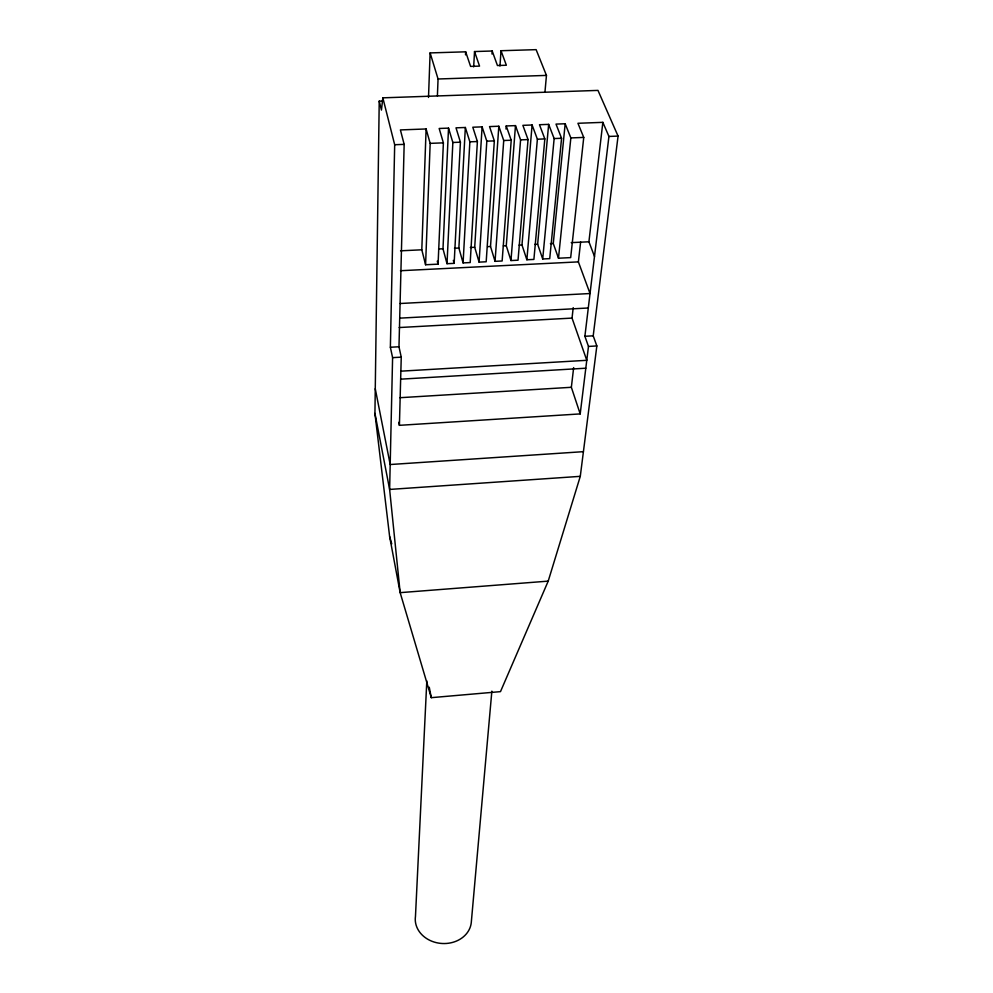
<?xml version="1.0" encoding="UTF-8"?>
<svg xmlns="http://www.w3.org/2000/svg" width="993" height="993" viewBox="0 0 993 993"><rect width="100%" height="100%" fill="white"/><g stroke="black" fill="none" stroke-linecap="round" stroke-linejoin="round"><path stroke-width="1.49" d="M379.227 101.137L381.449 110.074L382.839 97.835L597.972 90.4L618.068 136.091L593.206 335.82L596.843 345.949L580.284 476.342L548.21 581.128L500.484 691.637L431.297 697.669L400.154 592.647L389.628 536.53L374.932 413.411L379.227 101.137L382.293 101.038M548.21 581.128L400.154 592.647L389.628 489.437L392.595 357.641L390.373 347.252L394.68 144.73L382.839 97.835M399.409 425.327L401.246 357.145L398.975 346.768L404.163 144.37L400.402 129.922L426.109 128.966L430.168 143.364L425.587 264.759L438.074 264.15L443.387 142.855L439.167 128.469L448.526 128.122L452.858 142.483L447.011 263.704L454.149 263.356L460.417 142.185L456.01 127.836L465.345 127.489L469.863 141.825L463.073 262.909L470.198 262.562L477.397 141.527L472.805 127.216L482.101 126.868L486.818 141.167L479.085 262.127L486.185 261.78L494.34 140.882L489.537 126.583L498.821 126.235L503.724 140.51L495.048 261.333L502.135 260.985L511.221 140.224L506.231 125.962L515.479 125.615L520.58 139.864L510.973 260.551L518.036 260.203L528.053 139.579L522.877 125.341L532.099 124.994L537.387 139.206L526.861 259.769L533.899 259.421L544.834 138.921L539.472 124.721L548.657 124.373L554.144 138.561L542.699 258.987L549.725 258.639L561.566 138.275L556.006 124.1L565.178 123.753L570.851 137.915L558.488 258.217L570.677 257.609L583.747 137.419L577.938 123.281L602.85 122.35L608.932 136.438L584.889 336.292L588.477 346.433L580.197 413.907L399.409 425.327L398.789 422.323M425.587 264.759L421.802 249.802L426.109 128.966M428.504 97.451L430.118 52.914L465.667 51.822L470.583 66.394L479.545 66.109L474.53 51.549L492.193 51.003L497.443 65.526L506.356 65.24L501.006 50.73L536.121 49.65L546.448 75.406L544.946 92.237M437.392 95.949L438.062 78.993L430.118 52.914M447.011 263.704L442.99 248.784L448.526 128.122M426.816 680.925L415.471 916.39A28.089 23.633 4.1 0 0 440.184 943.325A28.089 23.633 4.1 0 0 471.253 922.82L491.858 691.153M465.518 54.876L465.667 51.822M463.073 262.909L458.878 248.027L465.345 127.489M473.673 66.854L474.53 51.549M479.085 262.127L474.716 247.269L482.101 126.868M492.007 54.056L492.193 51.003M499.976 66.01L501.006 50.73M495.048 261.333L490.517 246.5L498.821 126.235M506.008 129.04L506.231 125.962M510.973 260.551L506.269 245.755L515.479 125.615M526.861 259.769L521.983 244.998L532.099 124.994M542.699 258.987L537.647 244.241L548.657 124.373M558.488 258.217L553.275 243.496L565.178 123.753M400.874 371.171L586.776 360.31L572.042 318.095L573.222 307.631M400.08 303.51L590.041 293.531L578.385 261.879L580.632 241.957M580.197 413.907L571.36 387.295L573.656 367.584M594.497 256.442L588.911 241.783L602.85 122.35M580.284 476.342L389.628 489.437L374.932 413.411M583.412 451.666L390.187 464.525L375.267 388.735M399.918 397.709L571.36 387.295M400.663 379.165L585.808 368.204M390.373 347.252L398.975 346.768M584.889 336.292L593.206 335.82M392.595 357.641L401.246 357.145M588.477 346.433L596.843 345.949M399.211 327.541L572.042 318.095M399.707 318.145L588.303 307.991M400.452 270.729L578.385 261.879M400.564 250.819L421.802 249.802M438.571 248.995L442.99 248.784M454.471 248.238L458.878 248.027M470.322 247.48L474.716 247.269M487.588 246.649L490.517 246.5M503.352 245.892L506.269 245.755M519.078 245.134L521.983 244.998M534.743 244.39L537.647 244.241M550.383 243.633L553.275 243.496M571.223 242.64L588.911 241.783M394.68 144.73L404.163 144.37M430.168 143.364L443.387 142.855M452.858 142.483L460.417 142.185M469.863 141.825L477.397 141.527M486.818 141.167L494.34 140.882M503.724 140.51L511.221 140.224M520.58 139.864L528.053 139.579M537.387 139.206L544.834 138.921M554.144 138.561L561.566 138.275M570.851 137.915L583.747 137.419M608.932 136.438L618.068 136.091M438.062 78.993L546.448 75.406M389.628 536.53L391.751 543.891M453.329 260.377L454.149 263.356M437.28 261.159L438.074 264.15M429.261 687.218L431.297 697.669"/></g></svg>
